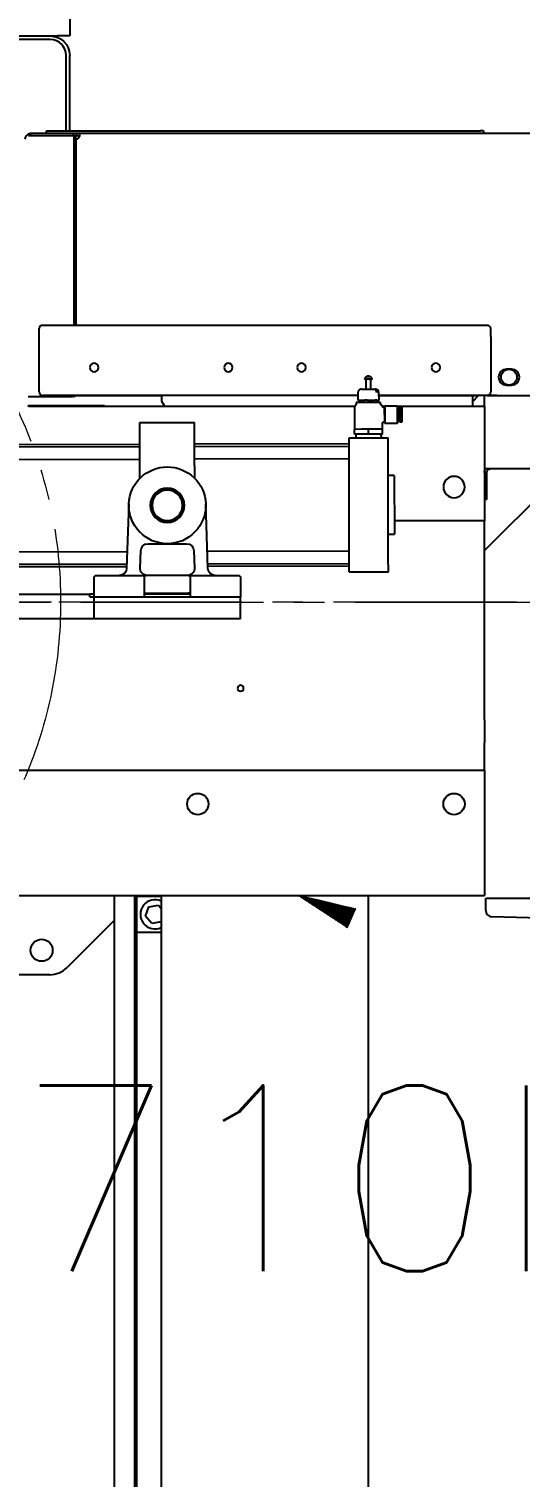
# Model space of a CAD drawing. Header units: millimetres. Extents: x 10462777 to 22643323, y 453826 to 1389191.
# Drawn here: x 11282450 to 11282852, y 583557 to 584745 of the extents above; entities that cross this region are included whole.
import ezdxf
from ezdxf.enums import TextEntityAlignment as Align

# ---------------------------------------------------------------- set-up
doc = ezdxf.new("R2010")
doc.units = ezdxf.units.MM
doc.header["$LTSCALE"] = 200
doc.header["$MEASUREMENT"] = 0
doc.linetypes.add('CENTER', pattern=[2, 1.25, -0.25, 0.25, -0.25])
doc.linetypes.add('CENTER2', pattern=[1.125, 0.75, -0.125, 0.125, -0.125])
for name, color, linetype in [('1', 1, 'CENTER'), ('2', 2, 'CONTINUOUS'), ('205', 4, 'CONTINUOUS'), ('5', 4, 'CONTINUOUS'), ('DV1_DEFAULT', 7, 'CONTINUOUS'), ('ZZ', 7, 'CONTINUOUS')]:
    doc.layers.add(name, color=color, linetype=linetype)
doc.layers.add('LAYOUT', color=8, linetype='CONTINUOUS', lineweight=25)
doc.styles.add('SEACAD_arial_ttf', font='txt.shx ', dxfattribs={"height": 0.2, "bigfont": ' whgtxt.shx'})

# ---------------------------------------------------------------- blocks, each defined once
blk = doc.blocks.new('r710ic')
at = {"layer": 'DV1_DEFAULT', "color": 1, "linetype": 'CENTER2', "lineweight": 0}
for p, q in [((272041.4, 102141.4), (272041.4, 106426.5)), ((272041.4, 106323.8), (272041.4, 102038.8))]:
    blk.add_line(p, q, dxfattribs=at)
at = {"layer": 'DV1_DEFAULT', "color": 7, "linetype": 'CENTER2', "lineweight": 0}
blk.add_line((272041.4, 104592.6), (272041.4, 103886.4), dxfattribs=at)
at = {"layer": 'DV1_DEFAULT', "color": 3, "linetype": 'CENTER2', "lineweight": 0}
blk.add_circle((272041.4, 104232.6), 367.6, dxfattribs=at)
at = {"layer": 'LAYOUT', "color": 3}
blk.add_circle((272041.4, 104232.6), 2050.1, dxfattribs=at)

msp = doc.modelspace()

# ---------------------------------------------------------------- hatches: boundary and pattern name
at = {"layer": '1', "linetype": 'Continuous'}
h = msp.add_hatch(dxfattribs=at)
h.set_pattern_fill('ANSI31', color=27, scale=0.300004, angle=135, style=0, pattern_type=0)
h.set_pattern_definition([(135, (11285330.49683, 577794.69363), (-0.212135048, -0.212135048), [])])
h.paths.add_polyline_path([(11282670.36027, 584034.43251), (11282717.38912, 584023.16261), (11282710.69845, 584007.75742)], flags=0)

# ---------------------------------------------------------------- linework, layer by layer
at = {"layer": '1', "color": 124, "linetype": 'Continuous'}
for p, q in [((11282487.59041, 584444.43833, 0), (11282511.37802, 584444.43833, 0)), ((11282511.37802, 584444.43833, 0), (11282557.98015, 584444.43833, 0)), ((11282736.34959, 584444.43833, 0), (11282812.8823, 584444.43833, 0)), ((11282812.88066, 584444.43833, 0), (11282817.88237, 584444.43833, 0)), ((11282812.8823, 584444.43833, 0), (11282812.8823, 584436.28822, 0)), ((11282812.8823, 584439.43826, 0), (11282817.88237, 584444.43833, 0)), ((11282832.88258, 584444.43833, 0), (11282817.88237, 584444.43833, 0)), ((11282448.87713, 584436.28822, 0), (11282511.37802, 584436.28822, 0)), ((11282716.32066, 584435.48821, 0), (11282449.67714, 584435.48821, 0)), ((11282740.88224, 584435.48821, 0), (11282739.10951, 584435.48821, 0)), ((11282822.88244, 584435.48821, 0), (11282751.55358, 584435.48821, 0)), ((11282812.8823, 584436.28822, 0), (11282812.8823, 584435.48821, 0)), ((11282822.88244, 584435.48821, 0), (11282822.88244, 584341.73464, 0)), ((11282822.88244, 584341.73464, 0), (11282748.90123, 584341.73464, 0)), ((11282822.88244, 584319.22626, 0), (11282822.88244, 584341.73464, 0)), ((11282822.88244, 584280.43185, 0), (11282822.88244, 584319.22626, 0)), ((11282822.88244, 584178.4387, 0), (11282822.88244, 584300.43214, 0)), ((11282822.88244, 584178.4387, 0), (11282822.88244, 584159.64459, 0)), ((11282822.88244, 584137.1362, 0), (11282822.88244, 584159.64459, 0)), ((11282302.86896, 584137.1362, 0), (11282822.88244, 584137.1362, 0)), ((11282822.88244, 584137.1362, 0), (11282822.88244, 584034.43251, 0)), ((11282330.87545, 584034.43251, 0), (11282822.88244, 584034.43251, 0))]:
    msp.add_line(p, q, dxfattribs=at)
at = {"layer": '1', "color": 124, "linetype": 'Continuous', "extrusion": (0, 0, -1)}
for centre, radius in [((-11282797.88209, 584369.43727, 0), 8.75012), ((-11282622.8796, 584204.43492, 0), 2.50004)]:
    msp.add_circle(centre, radius, dxfattribs=at)
at = {"layer": '1', "color": 124, "linetype": 'Continuous'}
for centre in [(11282587.8791, 584109.43357, 0), (11282797.88209, 584109.43357, 0)]:
    msp.add_circle(centre, 8.75012, dxfattribs=at)
at = {"layer": '1', "color": 124, "linetype": 'Continuous', "extrusion": (0, 0, -1)}
msp.add_arc((-11282449.67714, 584436.28822, 0), 0.80001, 270, 0, dxfattribs=at)
at = {"layer": '2', "color": 252, "linetype": 'Continuous'}
for p, q in [((11282482.87761, 584754.44274, 0), (11282482.87761, 584739.44252, 0)), ((11282376.07153, 584739.44252, 0), (11282466.87738, 584739.44252, 0)), ((11282466.87738, 584736.44248, 0), (11282378.41628, 584736.44248, 0)), ((11282466.87625, 584739.44252, 0), (11282472.87747, 584739.44252, 0)), ((11282482.87761, 584739.44252, 0), (11282472.87747, 584739.44252, 0)), ((11282479.87757, 584661.66292, 0), (11282479.87757, 584723.4423, 0)), ((11282482.87761, 584661.66542, 0), (11282482.87761, 584723.4423, 0)), ((11282486.54836, 584657.54136, 0), (11282449.07117, 584657.54136, 0)), ((11282450.74847, 584659.66683, 0), (11282450.74847, 584657.6668, 0)), ((11282450.74847, 584659.66683, 0), (11282485.75633, 584659.66683, 0)), ((11282450.74847, 584657.6668, 0), (11282485.75633, 584657.6668, 0)), ((11282463.87734, 584659.66683, 0), (11282463.87734, 584661.66686, 0)), ((11282463.87734, 584661.66686, 0), (11282466.22052, 584661.66686, 0)), ((11282466.22052, 584661.66686, 0), (11282491.53459, 584661.66686, 0)), ((11282479.87757, 584657.53986, 0), (11282479.87757, 584657.66455, 0)), ((11282482.87761, 584657.54036, 0), (11282482.87761, 584657.66411, 0)), ((11282485.75633, 584659.66683, 0), (11282485.75633, 584657.6668, 0)), ((11282485.75633, 584659.66683, 0), (11282488.73613, 584659.66683, 0)), ((11282485.75633, 584657.6668, 0), (11282488.73613, 584657.6668, 0)), ((11282486.54836, 584657.54136, 0), (11282487.96259, 584657.54136, 0)), ((11282486.54836, 584502.04186, 0), (11282486.54836, 584657.54136, 0)), ((11282487.87768, 584654.54132, 0), (11282487.87768, 584502.03992, 0)), ((11282487.96259, 584654.54042, 0), (11282487.96259, 584657.54136, 0)), ((11282488.73613, 584659.66683, 0), (11282956.00977, 584659.66683, 0)), ((11282488.73613, 584657.6668, 0), (11282488.73613, 584659.66683, 0)), ((11282491.53459, 584661.66686, 0), (11282497.19152, 584661.66686, 0)), ((11282497.19152, 584661.66686, 0), (11282788.56824, 584661.66686, 0)), ((11282788.56824, 584661.66686, 0), (11282794.22518, 584661.66686, 0)), ((11282794.22518, 584661.66686, 0), (11282819.53925, 584661.66686, 0)), ((11282821.88243, 584661.66686, 0), (11282819.53925, 584661.66686, 0)), ((11282821.88243, 584661.66686, 0), (11282821.88243, 584659.66683, 0)), ((11282844.88275, 584466.03864, 0), (11282840.8827, 584466.03864, 0)), ((11282840.8827, 584453.03845, 0), (11282844.88275, 584453.03845, 0)), ((11282448.87733, 584443.78832, 0), (11282485.13412, 584443.78832, 0)), ((11282486.54836, 584443.78832, 0), (11282485.13412, 584443.78832, 0)), ((11282487.87768, 584444.53911, 0), (11282487.87768, 584444.43833, 0)), ((11282557.97868, 584444.53833, 0), (11282557.97868, 584440.99191, 0)), ((11282558.24663, 584439.9919, 0), (11282560.84682, 584435.48824, 0)), ((11282797.88209, 584444.43833, 0), (11282797.88209, 584444.53911, 0)), ((11282822.88244, 584435.48814, 0), (11282822.88244, 584444.53736, 0)), ((11282824.88316, 584444.53833, 0), (11282948.88423, 584444.53833, 0)), ((11282956.00977, 584384.41204, 0), (11282822.88244, 584384.41204, 0)), ((11282822.88247, 584381.41199, 0), (11282824.75702, 584381.41199, 0)), ((11282824.75702, 584381.28655, 0), (11282822.88247, 584381.28655, 0)), ((11282824.75702, 584381.28655, 0), (11282824.75702, 584381.41199, 0)), ((11282824.75702, 584369.28638, 0), (11282824.75702, 584381.28655, 0)), ((11282874.0253, 584368.57939, 0), (11282822.87919, 584317.43327, 0)), ((11282824.75702, 584359.28624, 0), (11282824.75702, 584369.28638, 0)), ((11282824.75702, 584359.28624, 0), (11282822.88247, 584359.28624, 0)), ((11282519.62813, 583034.43591, 0), (11282519.62813, 584034.41518, 0)), ((11282535.87836, 584034.39391, 0), (11282535.87836, 583034.40799, 0)), ((11282537.87839, 584033.9325, 0), (11282557.93149, 584033.9325, 0)), ((11282537.87839, 584003.93208, 0), (11282537.87839, 584033.9325, 0)), ((11282557.93118, 584034.42828, 0), (11282557.93118, 583034.4125, 0)), ((11282727.82859, 583034.4125, 0), (11282727.82859, 584034.42828, 0)), ((11282519.63427, 584014.18836, 0), (11282480.73544, 583975.28953, 0)), ((11282557.93149, 584003.93208, 0), (11282537.87839, 584003.93208, 0)), ((11282537.87839, 583034.39096, 0), (11282537.87839, 584003.8777, 0)), ((11282466.59311, 583969.43159, 0), (11282324.87537, 583969.43159, 0))]:
    msp.add_line(p, q, dxfattribs=at)
at = {"layer": '2', "color": 7, "linetype": 'Continuous'}
for p, q in [((11282457.87726, 584494.84535, 0), (11282457.87726, 584499.44072, 0)), ((11282824.88247, 584502.03883, 0), (11282460.8773, 584502.03883, 0)), ((11282827.88251, 584494.84535, 0), (11282827.88251, 584499.44072, 0)), ((11282457.87726, 584492.84532, 0), (11282457.87726, 584494.84535, 0)), ((11282457.87726, 584447.53838, 0), (11282457.87726, 584492.84532, 0)), ((11282827.88251, 584492.84532, 0), (11282827.88251, 584494.84535, 0)), ((11282827.88251, 584492.84532, 0), (11282827.88251, 584447.53838, 0)), ((11282719.0309, 584444.53833, 0), (11282460.8773, 584444.53833, 0)), ((11282824.88247, 584444.53833, 0), (11282736.3439, 584444.53833, 0))]:
    msp.add_line(p, q, dxfattribs=at)
at = {"layer": '2', "color": 80, "linetype": 'Continuous'}
for p, q in [((11282874.0253, 584368.57939, 0), (11282822.87919, 584317.43327, 0)), ((11282519.63427, 584014.18836, 0), (11282480.73544, 583975.28953, 0)), ((11282466.59311, 583969.43159, 0), (11282324.87537, 583969.43159, 0))]:
    msp.add_line(p, q, dxfattribs=at)
at = {"layer": '2', "color": 60, "linetype": 'Continuous'}
for p, q in [((11282544.91446, 584017.55115, 0), (11282547.70043, 584025.13887, 0)), ((11282547.70043, 584025.13887, 0), (11282555.66458, 584026.52001, 0)), ((11282555.66458, 584026.52001, 0), (11282557.93124, 584023.80318, 0)), ((11282550.09263, 584011.34456, 0), (11282544.91446, 584017.55115, 0)), ((11282557.9311, 584012.70391, 0), (11282550.09263, 584011.34456, 0))]:
    msp.add_line(p, q, dxfattribs=at)
at = {"layer": '2', "color": 7, "linetype": 'Continuous', "extrusion": (0, 0, -1)}
for centre in [(-11282502.8779, 584467.53866, 0), (-11282612.87946, 584467.53866, 0), (-11282672.88031, 584467.53866, 0), (-11282782.88187, 584467.53866, 0)]:
    msp.add_circle(centre, 3.50005, dxfattribs=at)
at = {"layer": '2', "color": 252, "linetype": 'Continuous'}
msp.add_circle((11282842.88272, 584459.53855, 0), 6.50009, dxfattribs=at)
at = {"layer": '2', "color": 80, "linetype": 'Continuous'}
msp.add_circle((11282459.87728, 583989.43187, 0), 9.00013, dxfattribs=at)
at = {"layer": '2', "color": 252, "linetype": 'Continuous', "extrusion": (0, 0, -1)}
for centre, radius, start, end in [((-11282466.87738, 584723.4423, 0), 16.00023, 90, 180), ((-11282487.87768, 584657.54136, 0), 3.00004, 253.37258318, 270)]:
    msp.add_arc(centre, radius, start, end, dxfattribs=at)
at = {"layer": '2', "color": 252, "linetype": 'Continuous'}
for centre, radius, start, end in [((11282466.87738, 584723.4423, 0), 13.00018, 0, 90), ((11282840.8827, 584459.53855, 0), 6.50009, 90, 270), ((11282844.88275, 584459.53855, 0), 6.50009, 270, 90), ((11282559.97871, 584440.99191, 0), 2.00003, 180, 210.00000006), ((11282466.59311, 583989.43187, 0), 20.00028, 270, 315.00000008)]:
    msp.add_arc(centre, radius, start, end, dxfattribs=at)
at = {"layer": '2', "color": 7, "linetype": 'Continuous'}
for centre, start, end in [((11282460.8773, 584447.53838, 0), 180, 270), ((11282824.88247, 584447.53838, 0), 270, 0)]:
    msp.add_arc(centre, 3.00004, start, end, dxfattribs=at)
at = {"layer": '2', "color": 60, "linetype": 'Continuous'}
msp.add_arc((11282552.87861, 584018.93229, 0), 12.00017, 65.09651644, 294.89463298, dxfattribs=at)
at = {"layer": '2', "color": 80, "linetype": 'Continuous'}
msp.add_arc((11282466.59311, 583989.43187, 0), 20.00028, 270, 315.00000008, dxfattribs=at)
at = {"layer": '2', "color": 7, "linetype": 'Continuous'}
for centre, start_param, end_param in [((11282460.8773, 584499.44072, 0), 4.7123889804, 6.2831853072), ((11282824.88247, 584499.44072, 0), 3.1415926536, 4.7123889804)]:
    msp.add_ellipse(centre, major_axis=(-3.00004, 0), ratio=0.8660254038, start_param=start_param, end_param=end_param, dxfattribs=at)
at = {"layer": '2', "color": 252, "linetype": 'Continuous'}
for centre, major_axis, start_param, end_param in [((11282485.13412, 584445.78835, 0), (0, -2.00003), 0, 0.895644494), ((11282486.54836, 584445.78835, 0), (0, 2.00003), 3.1415926536, 4.0372371476)]:
    msp.add_ellipse(centre, major_axis=major_axis, ratio=0.7071067812, start_param=start_param, end_param=end_param, dxfattribs=at)
for points, knots in [([(11282446.51261, 584654.99769, 0), (11282446.51385, 584655.0155, 0), (11282446.51633, 584655.05128, 0), (11282446.52103, 584655.10774, 0), (11282446.52656, 584655.16644, 0), (11282446.53306, 584655.22752, 0), (11282446.54061, 584655.29085, 0), (11282446.54929, 584655.35639, 0), (11282446.55917, 584655.42406, 0), (11282446.57035, 584655.4938, 0), (11282446.58291, 584655.56553, 0), (11282446.59692, 584655.63918, 0), (11282446.61249, 584655.71467, 0), (11282446.62967, 584655.79191, 0), (11282446.64856, 584655.87083, 0), (11282446.66924, 584655.95134, 0), (11282446.69177, 584656.03335, 0), (11282446.71624, 584656.11675, 0), (11282446.74272, 584656.20145, 0), (11282446.77125, 584656.2873, 0), (11282446.8019, 584656.37416, 0), (11282446.8347, 584656.46193, 0), (11282446.86971, 584656.55045, 0), (11282446.90697, 584656.6396, 0), (11282446.9465, 584656.72925, 0), (11282446.98832, 584656.81926, 0), (11282447.03247, 584656.90951, 0), (11282447.07895, 584656.99985, 0), (11282447.12778, 584657.09016, 0), (11282447.17894, 584657.18029, 0), (11282447.23243, 584657.27013, 0), (11282447.28824, 584657.35953, 0), (11282447.34635, 584657.44837, 0), (11282447.40672, 584657.53652, 0), (11282447.46934, 584657.62386, 0), (11282447.53414, 584657.71026, 0), (11282447.60109, 584657.79561, 0), (11282447.67013, 584657.87979, 0), (11282447.7412, 584657.96269, 0), (11282447.81422, 584658.0442, 0), (11282447.88914, 584658.12421, 0), (11282448.09263, 584658.33224, 0), (11282448.44742, 584658.64323, 0), (11282448.97659, 584658.99735, 0), (11282449.51712, 584659.26849, 0), (11282449.92621, 584659.41676, 0), (11282450.19697, 584659.49443, 0), (11282450.34464, 584659.53187, 0), (11282450.48676, 584659.56342, 0), (11282450.62281, 584659.5896, 0), (11282450.75231, 584659.6109, 0), (11282450.8748, 584659.62786, 0), (11282450.98985, 584659.64098, 0), (11282451.09705, 584659.65079, 0), (11282451.19603, 584659.65778, 0), (11282451.28649, 584659.66245, 0), (11282451.36786, 584659.66523, 0), (11282451.44069, 584659.66664, 0), (11282451.48146, 584659.66677, 0), (11282451.50172, 584659.66683, 0)], [0, 0, 0, 0, 0.0100595225, 0.0202019446, 0.0304286479, 0.0407407618, 0.0511391868, 0.0616246172, 0.0721975633, 0.0828583723, 0.093607249, 0.1044442749, 0.1153694278, 0.126382599, 0.1374836114, 0.1486722357, 0.1599482064, 0.1713112377, 0.182758664, 0.1942859591, 0.2058910512, 0.2175716313, 0.2293251583, 0.2411488829, 0.2530398692, 0.2649950155, 0.2770110747, 0.2890846729, 0.3012123281, 0.313390467, 0.3256154424, 0.3378835494, 0.3501910408, 0.3625341427, 0.3749090697, 0.3873120396, 0.3997392879, 0.4121870823, 0.4246517373, 0.4371296288, 0.4496172083, 0.4621110179, 0.5365515695, 0.6101289086, 0.6820486193, 0.7515907681, 0.7724389303, 0.7929917889, 0.8132477414, 0.8332057081, 0.8528654836, 0.8722281161, 0.8912963149, 0.9100748897, 0.928571219, 0.9467957479, 0.9647625084, 0.9824896548, 1, 1, 1, 1]), ([(11282488.73613, 584659.66683, 0), (11282488.78323, 584659.66677, 0), (11282488.87801, 584659.66664, 0), (11282489.01583, 584659.66523, 0), (11282489.15111, 584659.66245, 0), (11282489.28321, 584659.65778, 0), (11282489.41194, 584659.65079, 0), (11282489.53698, 584659.64098, 0), (11282489.65806, 584659.62786, 0), (11282489.77489, 584659.6109, 0), (11282489.88717, 584659.5896, 0), (11282489.99462, 584659.56342, 0), (11282490.09695, 584659.53187, 0), (11282490.19387, 584659.49443, 0), (11282490.28507, 584659.45064, 0), (11282490.37024, 584659.40005, 0), (11282490.44924, 584659.34233, 0), (11282490.52195, 584659.27718, 0), (11282490.58826, 584659.20438, 0), (11282490.64807, 584659.12376, 0), (11282490.70127, 584659.03524, 0), (11282490.74773, 584658.9388, 0), (11282490.78735, 584658.83452, 0), (11282490.82003, 584658.72254, 0), (11282490.84564, 584658.60309, 0), (11282490.86407, 584658.47647, 0), (11282490.87522, 584658.34304, 0), (11282490.88178, 584658.09898, 0), (11282490.85162, 584657.72108, 0), (11282490.73762, 584657.1919, 0), (11282490.55268, 584656.65135, 0), (11282490.33431, 584656.19793, 0), (11282490.11512, 584655.84498, 0), (11282489.92237, 584655.58374, 0), (11282489.71264, 584655.34465, 0), (11282489.48781, 584655.13034, 0), (11282489.24934, 584654.94425, 0), (11282489.0003, 584654.78556, 0), (11282488.82347, 584654.70604, 0), (11282488.73613, 584654.66676, 0)], [0, 0, 0, 0, 0.0162731954, 0.0327478744, 0.0494452381, 0.0663821582, 0.0835716755, 0.1010234968, 0.1187444795, 0.1367390934, 0.1550098564, 0.1735577426, 0.1923825612, 0.2114833087, 0.230858496, 0.2504968018, 0.2703801387, 0.2904947003, 0.3108244007, 0.3313513021, 0.3520560057, 0.372918011, 0.3939160492, 0.4150283971, 0.4362331761, 0.4575086412, 0.4788334656, 0.5001870246, 0.5693681643, 0.6377470796, 0.7045854822, 0.7692143036, 0.8049683486, 0.8397720668, 0.8736206882, 0.9065221626, 0.9385056473, 0.9696311296, 1, 1, 1, 1]), ([(11282488.73613, 584657.6668, 0), (11282489.04288, 584657.6668, 0), (11282489.3341, 584657.66444, 0), (11282489.85875, 584657.63022, 0), (11282490.0922, 584657.59792, 0), (11282490.47474, 584657.47527, 0), (11282490.62331, 584657.38431, 0), (11282490.8248, 584657.13354, 0), (11282490.87772, 584656.97367, 0), (11282490.87772, 584656.78813, 0), (11282490.87772, 584656.78811, 0), (11282490.87772, 584656.7881, 0)], [0, 0, 0, 0, 0.2499998836, 0.2499998836, 0.4999997672, 0.4999997672, 0.7499996509, 0.7499996509, 0.9999995345, 0.9999995345, 1, 1, 1, 1]), ([(11282822.757, 584381.41199, 0), (11282822.75701, 584381.42207, 0), (11282822.75705, 584381.44228, 0), (11282822.75736, 584381.47567, 0), (11282822.75794, 584381.51135, 0), (11282822.75884, 584381.54952, 0), (11282822.76011, 584381.59007, 0), (11282822.76182, 584381.63297, 0), (11282822.76401, 584381.67818, 0), (11282822.76677, 584381.72567, 0), (11282822.77013, 584381.77537, 0), (11282822.77417, 584381.82724, 0), (11282822.77896, 584381.88125, 0), (11282822.78456, 584381.93733, 0), (11282822.79103, 584381.99544, 0), (11282822.79845, 584382.05553, 0), (11282822.80689, 584382.11754, 0), (11282822.8164, 584382.18141, 0), (11282822.82707, 584382.24708, 0), (11282822.83896, 584382.31451, 0), (11282822.85213, 584382.38361, 0), (11282822.86667, 584382.45433, 0), (11282822.88262, 584382.52661, 0), (11282822.90007, 584382.60037, 0), (11282822.91907, 584382.67554, 0), (11282822.93969, 584382.75204, 0), (11282822.96199, 584382.82981, 0), (11282822.98604, 584382.90875, 0), (11282823.01187, 584382.98876, 0), (11282823.03954, 584383.06973, 0), (11282823.06908, 584383.15155, 0), (11282823.10054, 584383.2341, 0), (11282823.13395, 584383.3173, 0), (11282823.16933, 584383.40102, 0), (11282823.20673, 584383.48515, 0), (11282823.24615, 584383.56959, 0), (11282823.28761, 584383.65423, 0), (11282823.33112, 584383.73896, 0), (11282823.37669, 584383.82366, 0), (11282823.42432, 584383.90822, 0), (11282823.46072, 584383.97001, 0), (11282823.48107, 584384.00364, 0), (11282823.4845, 584384.00928, 0)], [0, 0, 0, 0, 0.0222025936, 0.0445373935, 0.0670131692, 0.0896378189, 0.1124184144, 0.1353612461, 0.1584718691, 0.1817551495, 0.2052153109, 0.2288559797, 0.2526802307, 0.2766906309, 0.3008892829, 0.3252778664, 0.349857679, 0.3746296755, 0.3995945059, 0.424752552, 0.4501039623, 0.4756486863, 0.5013865072, 0.5273170733, 0.5534399279, 0.579754539, 0.6062603271, 0.632955196, 0.6598284167, 0.6868746554, 0.7140894391, 0.7414678211, 0.769004424, 0.7966934816, 0.8245288777, 0.8525041839, 0.8806126952, 0.9088474645, 0.9372013352, 0.9656669733, 0.9942368975, 1, 1, 1, 1]), ([(11282824.75702, 584381.41199, 0), (11282824.75702, 584381.48708, 0), (11282824.75939, 584381.60388, 0), (11282824.79361, 584381.90271, 0), (11282824.82591, 584382.08493, 0), (11282824.94855, 584382.48754, 0), (11282825.03952, 584382.70708, 0), (11282825.29029, 584383.13748, 0), (11282825.45016, 584383.34779, 0), (11282825.82128, 584383.7189, 0), (11282826.03158, 584383.87877, 0), (11282826.46198, 584384.12954, 0), (11282826.68152, 584384.22051, 0), (11282827.08414, 584384.34316, 0), (11282827.26635, 584384.37545, 0), (11282827.56518, 584384.40967, 0), (11282827.68198, 584384.41204, 0), (11282827.75707, 584384.41204, 0)], [0, 0, 0, 0, 0.125, 0.125, 0.25, 0.25, 0.375, 0.375, 0.5, 0.5, 0.625, 0.625, 0.75, 0.75, 0.875, 0.875, 1, 1, 1, 1])]:
    msp.add_open_spline(points, degree=3, knots=knots, dxfattribs=at)
at = {"layer": '205', "color": 252, "linetype": 'Continuous'}
for p, q in [((11282728.65905, 584460.25724, 0), (11282726.65902, 584460.25304, 0)), ((11282726.65902, 584460.25304, 0), (11282726.66001, 584459.78303, 0)), ((11282728.66004, 584459.78723, 0), (11282728.65905, 584460.25724, 0)), ((11282722.13379, 584449.77335, 0), (11282726.29364, 584449.7821, 0)), ((11282725.51063, 584459.6046, 0), (11282724.68335, 584458.62804, 0)), ((11282730.26244, 584457.81576, 0), (11282725.06591, 584457.80484, 0)), ((11282725.66415, 584457.8061, 0), (11282725.68102, 584449.78081, 0)), ((11282727.66002, 584459.78513, 0), (11282725.89109, 584459.78141, 0)), ((11282726.29364, 584449.7821, 0), (11282731.84089, 584449.79376, 0)), ((11282729.42896, 584459.78885, 0), (11282727.66002, 584459.78513, 0)), ((11282729.68107, 584449.78922, 0), (11282729.6642, 584457.8145, 0)), ((11282730.64154, 584458.64056, 0), (11282729.81016, 584459.61364, 0)), ((11282731.84089, 584449.79376, 0), (11282733.22829, 584449.79667, 0)), ((11282727.70416, 584438.78488, 0), (11282717.70404, 584438.76386, 0)), ((11282717.70404, 584438.76386, 0), (11282717.70576, 584437.94986, 0)), ((11282719.03062, 584446.76678, 0), (11282719.04323, 584440.76671, 0)), ((11282719.65633, 584440.768, 0), (11282719.04323, 584440.76671, 0)), ((11282719.65633, 584440.768, 0), (11282724.64814, 584440.77849, 0)), ((11282720.19987, 584440.76914, 0), (11282720.20407, 584438.76912, 0)), ((11282726.58956, 584440.78257, 0), (11282724.64814, 584440.77849, 0)), ((11282726.58956, 584440.78257, 0), (11282733.24626, 584440.79656, 0)), ((11282737.70428, 584438.8059, 0), (11282727.70416, 584438.78488, 0)), ((11282734.63319, 584440.79948, 0), (11282733.24626, 584440.79656, 0)), ((11282734.63319, 584440.79948, 0), (11282736.29808, 584440.80298, 0)), ((11282735.20425, 584438.80064, 0), (11282735.20005, 584440.80067, 0)), ((11282736.28547, 584446.80305, 0), (11282736.34407, 584446.80317, 0)), ((11282736.29808, 584440.80298, 0), (11282736.35669, 584440.8031, 0)), ((11282736.35669, 584440.8031, 0), (11282736.34407, 584446.80317, 0)), ((11282737.706, 584437.9919, 0), (11282737.70428, 584438.8059, 0)), ((11282716.2123, 584434.82417, 0), (11282716.25027, 584416.76044, 0)), ((11282740.71273, 584434.81216, 0), (11282740.05187, 584434.81077, 0)), ((11282741.21063, 584435.81322, 0), (11282740.71168, 584435.31216, 0)), ((11282740.71168, 584435.31216, 0), (11282740.739, 584422.31201, 0)), ((11282751.21075, 584435.83424, 0), (11282741.21063, 584435.81322, 0)), ((11282741.21063, 584435.81322, 0), (11282741.24006, 584421.81305, 0)), ((11282751.71181, 584435.33528, 0), (11282751.21075, 584435.83424, 0)), ((11282751.21075, 584435.83424, 0), (11282751.24018, 584421.83407, 0)), ((11282751.71181, 584435.33528, 0), (11282751.73913, 584422.33513, 0)), ((11282752.71392, 584434.33737, 0), (11282751.71391, 584434.33527, 0)), ((11282752.71392, 584434.33737, 0), (11282752.73704, 584423.33724, 0)), ((11282753.71604, 584433.33946, 0), (11282752.71602, 584433.33736, 0)), ((11282755.42878, 584434.84309, 0), (11282753.52223, 584434.83908, 0)), ((11282753.73811, 584422.8394, 0), (11282753.71288, 584434.83922, 0)), ((11282755.23813, 584422.84255, 0), (11282755.2129, 584434.84238, 0)), ((11282540.23555, 584422.39058, 0), (11282585.23609, 584422.48516, 0)), ((11282540.28809, 584397.39028, 0), (11282540.23555, 584422.39058, 0)), ((11282585.28863, 584397.48486, 0), (11282585.23609, 584422.48516, 0)), ((11282716.25579, 584412.76039, 0), (11282716.24738, 584416.76044, 0)), ((11282716.25027, 584416.76044, 0), (11282716.24738, 584416.76044, 0)), ((11282716.25316, 584416.76045, 0), (11282716.25027, 584416.76044, 0)), ((11282722.00467, 584416.77254, 0), (11282716.25316, 584416.76045, 0)), ((11282716.26157, 584412.7604, 0), (11282716.25316, 584416.76045, 0)), ((11282716.26157, 584412.7604, 0), (11282716.25579, 584412.76039, 0)), ((11282727.76459, 584412.78458, 0), (11282716.26157, 584412.7604, 0)), ((11282717.25869, 584412.7625, 0), (11282717.26499, 584409.76227, 0)), ((11282727.75619, 584416.78463, 0), (11282722.00467, 584416.77254, 0)), ((11282733.50481, 584416.79671, 0), (11282727.75619, 584416.78463, 0)), ((11282727.76459, 584412.78458, 0), (11282727.75619, 584416.78463, 0)), ((11282739.26184, 584412.80875, 0), (11282727.76459, 584412.78458, 0)), ((11282739.25343, 584416.80879, 0), (11282733.50481, 584416.79671, 0)), ((11282738.26525, 584409.80641, 0), (11282738.25894, 584412.80664, 0)), ((11282739.21764, 584421.85216, 0), (11282739.24004, 584421.80885, 0)), ((11282739.25054, 584416.80879, 0), (11282739.24004, 584421.80885, 0)), ((11282739.26184, 584412.80875, 0), (11282739.25343, 584416.80879, 0)), ((11282740.23795, 584422.81096, 0), (11282740.73795, 584422.81201, 0)), ((11282740.739, 584422.31201, 0), (11282741.24006, 584421.81305, 0)), ((11282741.24006, 584421.81305, 0), (11282751.24018, 584421.83407, 0)), ((11282751.24018, 584421.83407, 0), (11282751.73913, 584422.33513, 0)), ((11282751.73703, 584423.33514, 0), (11282752.73704, 584423.33724, 0)), ((11282752.73494, 584424.33725, 0), (11282753.73495, 584424.33936, 0)), ((11282753.52223, 584422.83888, 0), (11282755.42878, 584422.84289, 0)), ((11282540.27438, 584404.39036, 0), (11282413.77186, 584404.12447, 0)), ((11282540.27858, 584402.39034, 0), (11282413.77607, 584402.12444, 0)), ((11282711.77544, 584404.75084, 0), (11282585.27292, 584404.48495, 0)), ((11282711.77964, 584402.75082, 0), (11282585.27712, 584402.48492, 0)), ((11282711.76493, 584409.7509, 0), (11282743.76531, 584409.81816, 0)), ((11282711.79015, 584397.75076, 0), (11282711.76493, 584409.7509, 0)), ((11282743.79054, 584397.81802, 0), (11282743.76531, 584409.81816, 0)), ((11282413.79709, 584392.12432, 0), (11282540.2996, 584392.39022, 0)), ((11282540.33214, 584376.43424, 0), (11282540.28809, 584397.39028, 0)), ((11282585.33268, 584376.52883, 0), (11282585.28863, 584397.48486, 0)), ((11282585.29814, 584392.4848, 0), (11282711.80066, 584392.7507, 0)), ((11282711.97092, 584311.74973, 0), (11282711.79015, 584397.75076, 0)), ((11282743.9713, 584311.81699, 0), (11282743.79054, 584397.81802, 0)), ((11282748.83053, 584378.8283, 0), (11282743.83047, 584378.81779, 0)), ((11282748.83053, 584378.8283, 0), (11282748.93142, 584330.82773, 0)), ((11282531.39749, 584355.5364, 0), (11282529.55334, 584302.72692, 0)), ((11282596.20415, 584302.72692, 0), (11282594.36001, 584355.5364, 0)), ((11282743.93136, 584330.81722, 0), (11282748.93142, 584330.82773, 0)), ((11282547.06016, 584322.93661, 0), (11282562.87875, 584322.93661, 0)), ((11282562.87875, 584322.93661, 0), (11282578.69734, 584322.93661, 0)), ((11282530.03388, 584316.36739, 0), (11282413.95683, 584316.12341, 0)), ((11282413.97785, 584306.12329, 0), (11282529.6824, 584306.36649, 0)), ((11282540.57483, 584303.14572, 0), (11282541.06373, 584317.14592, 0)), ((11282584.69377, 584317.14592, 0), (11282585.18267, 584303.14572, 0)), ((11282711.96041, 584316.74979, 0), (11282595.72039, 584316.50546, 0)), ((11282596.07201, 584306.50604, 0), (11282711.98143, 584306.74967, 0)), ((11282711.99614, 584299.74958, 0), (11282711.97092, 584311.74973, 0)), ((11282743.99652, 584299.81684, 0), (11282743.9713, 584311.81699, 0)), ((11282413.98206, 584304.12327, 0), (11282529.6121, 584304.36631, 0)), ((11282502.8779, 584279.43599, 0), (11282502.8779, 584294.93621, 0)), ((11282504.87792, 584296.93624, 0), (11282517.87811, 584296.93624, 0)), ((11282517.87811, 584296.93624, 0), (11282544.14643, 584296.93624, 0)), ((11282543.87848, 584296.66828, 0), (11282543.87848, 584294.93621, 0)), ((11282543.87848, 584294.93621, 0), (11282543.87848, 584279.43599, 0)), ((11282544.14643, 584296.93624, 0), (11282545.87851, 584296.93624, 0)), ((11282579.18624, 584296.93624, 0), (11282546.57126, 584296.93624, 0)), ((11282579.87899, 584296.93624, 0), (11282581.61106, 584296.93624, 0)), ((11282581.61106, 584296.93624, 0), (11282607.87939, 584296.93624, 0)), ((11282581.87902, 584294.93621, 0), (11282581.87902, 584296.66828, 0)), ((11282581.87902, 584279.43599, 0), (11282581.87902, 584294.93621, 0)), ((11282596.1414, 584304.50615, 0), (11282711.98563, 584304.74964, 0)), ((11282607.87939, 584296.93624, 0), (11282620.87957, 584296.93624, 0)), ((11282622.8796, 584294.93621, 0), (11282622.8796, 584279.43599, 0)), ((11282711.99614, 584299.74958, 0), (11282743.99652, 584299.81684, 0)), ((11282543.87848, 584282.43603, 0), (11282545.87851, 584282.43603, 0)), ((11282545.87851, 584282.43603, 0), (11282579.87899, 584282.43603, 0)), ((11282581.87902, 584282.43603, 0), (11282579.87899, 584282.43603, 0)), ((11282342.93189, 584281.43602, 0), (11282499.24925, 584281.43602, 0)), ((11282502.87896, 584281.43602, 0), (11282499.24925, 584281.43602, 0)), ((11282499.24925, 584279.43599, 0), (11282499.24925, 584281.43602, 0)), ((11282499.24925, 584279.43599, 0), (11282502.87788, 584279.43599, 0)), ((11282502.8779, 584261.43573, 0), (11282502.8779, 584279.43599, 0)), ((11282502.8779, 584279.43599, 0), (11282622.8796, 584279.43599, 0)), ((11282504.87792, 584279.43599, 0), (11282543.87848, 584279.43599, 0)), ((11282581.87875, 584281.43602, 0), (11282543.87981, 584281.43602, 0)), ((11282581.87902, 584279.43599, 0), (11282620.87957, 584279.43599, 0)), ((11282622.8796, 584261.43573, 0), (11282622.8796, 584279.43599, 0)), ((11282502.87784, 584261.43573, 0), (11282422.93303, 584261.43573, 0)), ((11282622.8796, 584261.43573, 0), (11282502.8779, 584261.43573, 0))]:
    msp.add_line(p, q, dxfattribs=at)
at = {"layer": '205', "color": 252, "linetype": 'Continuous', "extrusion": (0, 0, -1)}
for radius in [14.0002, 12.50018]:
    msp.add_circle((-11282562.87875, 584354.43705, 0), radius, dxfattribs=at)
at = {"layer": '205', "color": 252, "linetype": 'Continuous'}
msp.add_circle((11282562.87875, 584354.43705, 0), 13.00018, dxfattribs=at)
for centre, radius, start, end in [((11282725.06486, 584458.30484, 0), 0.50001, 139.73097571, 270.1204302), ((11282725.89214, 584459.28141, 0), 0.50001, 90.1204302, 139.73097571), ((11282729.43001, 584459.28884, 0), 0.50001, 40.50988462, 90.1204302), ((11282730.26138, 584458.31577, 0), 0.50001, 270.1204302, 40.50988462), ((11282718.21232, 584434.82837, 0), 2.00003, 128.80261754, 180.1204302), ((11282737.21255, 584434.86831, 0), 2.00003, 17.64000927, 51.43824271)]:
    msp.add_arc(centre, radius, start, end, dxfattribs=at)
at = {"layer": '205', "color": 252, "linetype": 'Continuous', "extrusion": (0, 0, -1)}
for centre, radius, start, end in [((-11282715.70573, 584437.94565, 0), 2.00003, 179.8795698, 231.19738246), ((-11282739.70602, 584437.9961, 0), 2.00003, 308.56175729, 359.8795698), ((-11282562.87875, 584354.43705, 0), 31.50045, 2.00000004, 177.99999996), ((-11282562.87875, 584354.43705, 0), 31.50045, 270, 2.00000004), ((-11282562.87875, 584354.43705, 0), 31.50045, 177.99999996, 270), ((-11282547.06016, 584316.93652, 0), 6.00009, 2.00000004, 90), ((-11282578.69734, 584316.93652, 0), 6.00009, 90, 177.99999996), ((-11282504.87792, 584294.93621, 0), 2.00003, 0, 90), ((-11282523.55691, 584302.93632, 0), 6.00009, 182.00000004, 270), ((-11282546.57126, 584302.93632, 0), 6.00009, 270, 2.00000004), ((-11282579.18624, 584302.93632, 0), 6.00009, 177.99999996, 270), ((-11282602.20058, 584302.93632, 0), 6.00009, 270, 357.99999996), ((-11282620.87957, 584294.93621, 0), 2.00003, 90, 180)]:
    msp.add_arc(centre, radius, start, end, dxfattribs=at)
at = {"layer": '205', "color": 252, "linetype": 'Continuous'}
for centre, major_axis, ratio, start_param, end_param in [((11282722.1401, 584446.77332, 0), (-3.05087, -0.00641), 0.9833380666, 4.7123889804, 6.2831853072), ((11282731.84719, 584446.79372, 0), (-0.00631, 3.00004), 0.9244515557, 4.7123889804, 6.2831853072), ((11282733.2346, 584446.79664, 0), (-3.05087, -0.00641), 0.9833380666, 3.1415926536, 4.7123889804)]:
    msp.add_ellipse(centre, major_axis=major_axis, ratio=ratio, start_param=start_param, end_param=end_param, dxfattribs=at)
for points, knots in [([(11282740.11314, 584434.82105, 0), (11282740.09246, 584434.8165, 0), (11282739.95326, 584434.79217, 0), (11282739.69489, 584434.86358, 0), (11282739.41088, 584435.0273, 0), (11282739.22823, 584435.24431, 0), (11282739.14059, 584435.39466, 0), (11282739.12069, 584435.47143, 0), (11282739.12006, 584435.4739, 0)], [0, 0, 0, 0, 0.0493092529, 0.3328943278, 0.5990964619, 0.8132909022, 0.9939975866, 1, 1, 1, 1]), ([(11282739.36292, 584421.33037, 0), (11282739.3629, 584421.33042, 0), (11282739.36245, 584421.33124, 0), (11282739.3598, 584421.33603, 0), (11282739.35331, 584421.34823, 0), (11282739.34314, 584421.36797, 0), (11282739.32173, 584421.4126, 0), (11282739.26504, 584421.55388, 0), (11282739.22164, 584421.80045, 0), (11282739.27354, 584422.13745, 0), (11282739.44068, 584422.45001, 0), (11282739.72336, 584422.6929, 0), (11282740.01111, 584422.80591, 0), (11282740.18715, 584422.80514, 0), (11282740.23779, 584422.8006, 0)], [0, 0, 0, 0, 0.0397706136, 0.063268708, 0.07236073, 0.0806068724, 0.1000579392, 0.1390273445, 0.2890521714, 0.432507718, 0.5962931652, 0.7593726092, 0.9322096104, 1, 1, 1, 1]), ([(11282543.87848, 584296.66828, 0), (11282543.87848, 584296.76022, 0), (11282543.89754, 584296.82828, 0), (11282543.98643, 584296.91718, 0), (11282544.05448, 584296.93624, 0), (11282544.14643, 584296.93624, 0)], [0, 0, 0, 0, 0.5, 0.5, 1, 1, 1, 1]), ([(11282581.61106, 584296.93624, 0), (11282581.703, 584296.93624, 0), (11282581.77106, 584296.91718, 0), (11282581.85996, 584296.82828, 0), (11282581.87902, 584296.76024, 0), (11282581.87902, 584296.66828, 0)], [0, 0, 0, 0, 0.5, 0.5, 1, 1, 1, 1])]:
    msp.add_open_spline(points, degree=3, knots=knots, dxfattribs=at)
at = {"layer": '5', "color": 252, "linetype": 'Continuous'}
for p, q in [((11282823.87845, 584032.1237, 0), (11283703.89095, 584032.1237, 0)), ((11282823.87845, 584027.12363, 0), (11282823.87845, 584032.1237, 0)), ((11282823.87845, 584021.98353, 0), (11282823.87845, 584027.12363, 0)), ((11283703.89095, 583992.12313, 0), (11282828.73654, 584016.98548, 0))]:
    msp.add_line(p, q, dxfattribs=at)
msp.add_arc((11282828.87853, 584021.98353, 0), 5.00007, 180, 268.37271673, dxfattribs=at)

# ---------------------------------------------------------------- block references
at = {"layer": 'LAYOUT', "color": 2, "rotation": 270}
msp.add_blockref('r710ic', (11177875.24796, 856316.46559, 0), dxfattribs=at)

# ---------------------------------------------------------------- texts
at = {"layer": 'ZZ', "color": 7, "linetype": 'Continuous', "ltscale": 25.4, "style": 'SEACAD_arial_ttf'}
msp.add_text('M710Ic/50F', height=152.4, dxfattribs=at).set_placement((11282282.11385, 583878.57663, 0), align=Align.TOP_LEFT)

doc.saveas('drawing.dxf')
